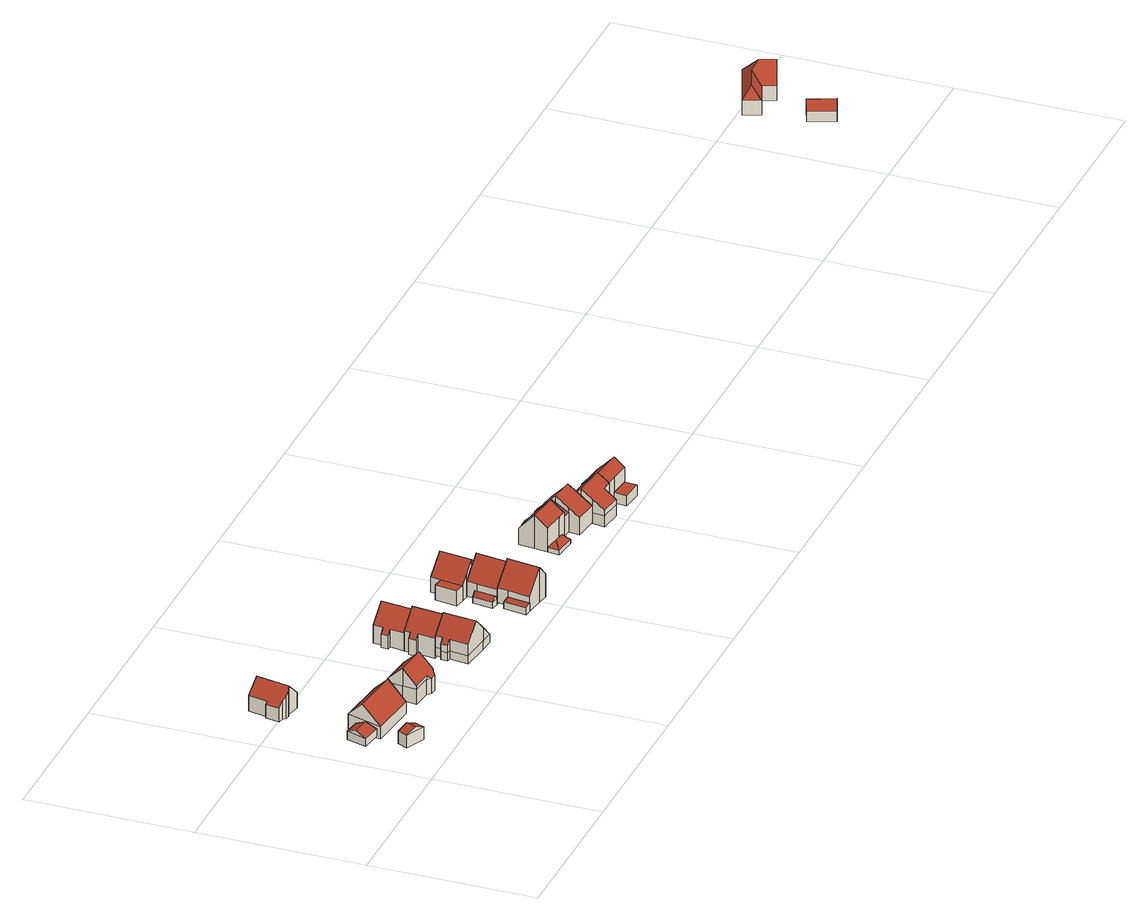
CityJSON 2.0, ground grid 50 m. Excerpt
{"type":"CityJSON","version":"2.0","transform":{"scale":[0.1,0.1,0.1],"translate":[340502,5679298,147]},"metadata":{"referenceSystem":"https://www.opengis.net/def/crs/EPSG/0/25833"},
"CityObjects":{
"building1":{"type":"Building","attributes":{"Dachtyp_tdc":"tdcGableRoof","Gemeindeschluessel":14729160,"Dachneigung":23.95,"QualitaetDacherkennung":62,"Geometrietyp2DReferenz":"3000","function":"31001_9998","roofType":"3100","measuredHeight":5.36},"geometry":[{"type":"MultiSurface","lod":"2","boundaries":[[[0,1,2,3]],[[1,4,5,2]],[[4,6,7,5]],[[6,0,3,7]],[[4,1,8]],[[0,6,9]],[[1,0,9,8]],[[6,4,8,9]],[[3,2,5,7]]],"semantics":{"surfaces":[{"type":"WallSurface"},{"type":"RoofSurface"},{"type":"GroundSurface"}],"values":[0,0,0,0,0,0,1,1,2]}}]},
"building2":{"type":"Building","attributes":{"Dachtyp_tdc":"tdcGableRoof","Gemeindeschluessel":14729160,"Dachneigung":22.24,"QualitaetDacherkennung":68,"Geometrietyp2DReferenz":"3000","function":"31001_9998","roofType":"3100","measuredHeight":3.77},"geometry":[{"type":"MultiSurface","lod":"2","boundaries":[[[10,11,12,13]],[[11,14,15,12]],[[14,16,17,15]],[[16,10,13,17]],[[14,11,18]],[[10,16,19]],[[11,10,19,18]],[[16,14,18,19]],[[13,12,15,17]]],"semantics":{"surfaces":[{"type":"WallSurface"},{"type":"RoofSurface"},{"type":"GroundSurface"}],"values":[0,0,0,0,0,0,1,1,2]}}]},
"building3":{"type":"Building","attributes":{"Dachtyp_tdc":"tdcGableRoof","Gemeindeschluessel":14729160,"Dachneigung":44.88,"QualitaetDacherkennung":91,"Geometrietyp2DReferenz":"3000","function":"31001_9998","roofType":"3100","measuredHeight":9.33},"geometry":[{"type":"MultiSurface","lod":"2","boundaries":[[[20,21,22,23]],[[21,24,25,22]],[[24,26,27,25]],[[26,20,23,27]],[[24,21,28]],[[20,26,29]],[[21,20,29,28]],[[26,24,28,29]],[[23,22,25,27]]],"semantics":{"surfaces":[{"type":"WallSurface"},{"type":"RoofSurface"},{"type":"GroundSurface"}],"values":[0,0,0,0,0,0,1,1,2]}}]},
"building4":{"type":"Building","attributes":{"Dachtyp_tdc":"tdcGableRoof","Gemeindeschluessel":14729160,"Dachneigung":45.05,"QualitaetDacherkennung":82,"Geometrietyp2DReferenz":"3000","function":"31001_9998","roofType":"3100","measuredHeight":9.06},"geometry":[{"type":"MultiSurface","lod":"2","boundaries":[[[30,31,32,33]],[[31,34,35,32]],[[34,36,37,35]],[[36,38,39,37]],[[38,40,41,39]],[[40,42,43,41]],[[42,44,45,43]],[[44,46,47,45]],[[46,48,49,47]],[[48,50,51,49]],[[50,52,53,51]],[[52,54,55,53]],[[54,56,57,55]],[[56,30,33,57]],[[52,50,48,46,44,42,40,38,36]],[[36,34,31,30,56,54,52]],[[33,32,35,37,39,41,43,45,47,49,51,53,55,57]]],"semantics":{"surfaces":[{"type":"WallSurface"},{"type":"RoofSurface"},{"type":"GroundSurface"}],"values":[0,0,0,0,0,0,0,0,0,0,0,0,0,0,1,1,2]}}]},
"building5":{"type":"Building","attributes":{"Dachtyp_tdc":"tdcFreeFormRoof","Gemeindeschluessel":14729160,"Dachneigung":45.62,"QualitaetDacherkennung":88,"Geometrietyp2DReferenz":"3000","function":"31001_9998","roofType":"5000","measuredHeight":10.18},"geometry":[{"type":"MultiSurface","lod":"2","boundaries":[[[58,59,60,61]],[[59,62,63,60]],[[62,64,65,63]],[[64,66,67,65]],[[66,68,69,67]],[[68,70,71,69]],[[70,72,73,71]],[[72,74,75,73]],[[74,76,77,75]],[[76,58,61,77]],[[78,79,80,81,82,83,66,64]],[[80,84,85,81]],[[72,81,85,74]],[[74,85,84,76]],[[76,84,80,58]],[[62,78,64]],[[68,83,82,70]],[[66,83,68]],[[70,82,81,72]],[[58,80,79,59]],[[59,79,78,62]],[[61,60,63,65,67,69,71,73,75,77]]],"semantics":{"surfaces":[{"type":"WallSurface"},{"type":"RoofSurface"},{"type":"GroundSurface"}],"values":[0,0,0,0,0,0,0,0,0,0,1,1,0,0,0,0,0,0,0,0,0,2]}}]},
"building6":{"type":"Building","attributes":{"Dachtyp_tdc":"tdcFreeFormRoof","Gemeindeschluessel":14729160,"Dachneigung":46.13,"QualitaetDacherkennung":64,"Geometrietyp2DReferenz":"3000","function":"31001_9998","roofType":"5000","measuredHeight":11.19},"geometry":[{"type":"MultiSurface","lod":"2","boundaries":[[[86,87,88,89]],[[87,90,91,88]],[[90,92,93,91]],[[92,94,95,93]],[[94,96,97,95]],[[96,98,99,97]],[[98,100,101,99]],[[100,102,103,101]],[[102,104,105,103]],[[104,106,107,105]],[[106,108,109,107]],[[108,86,89,109]],[[90,87,86,108,110,111,112,113]],[[114,115,116,117,118,119,112,111]],[[92,113,112,119,94]],[[94,119,118,96]],[[96,118,117,98]],[[98,117,116,100]],[[100,116,115,102]],[[102,115,114,104]],[[104,114,111,110,106]],[[90,113,92]],[[106,110,108]],[[89,88,91,93,95,97,99,101,103,105,107,109]]],"semantics":{"surfaces":[{"type":"WallSurface"},{"type":"RoofSurface"},{"type":"GroundSurface"}],"values":[0,0,0,0,0,0,0,0,0,0,0,0,1,1,0,0,0,0,0,0,0,0,0,2]}}]},
"building7":{"type":"Building","attributes":{"Dachtyp_tdc":"tdcGableRoof","Gemeindeschluessel":14729160,"Dachneigung":48.29,"QualitaetDacherkennung":89,"Geometrietyp2DReferenz":"3000","function":"31001_9998","roofType":"3100","measuredHeight":11.6},"geometry":[{"type":"MultiSurface","lod":"2","boundaries":[[[120,121,122,123]],[[121,124,125,122]],[[124,126,127,125]],[[126,128,129,127]],[[128,130,131,129]],[[130,132,133,131]],[[132,134,135,133]],[[134,136,137,135]],[[136,138,139,137]],[[138,120,123,139]],[[134,132,130,128]],[[128,126,124,121,120,138,136,134]],[[123,122,125,127,129,131,133,135,137,139]]],"semantics":{"surfaces":[{"type":"WallSurface"},{"type":"RoofSurface"},{"type":"GroundSurface"}],"values":[0,0,0,0,0,0,0,0,0,0,1,1,2]}}]},
"building8":{"type":"Building","attributes":{"Dachtyp_tdc":"tdcFreeFormRoof","Gemeindeschluessel":14729160,"Dachneigung":46.73,"QualitaetDacherkennung":86,"Geometrietyp2DReferenz":"3000","function":"31001_9998","roofType":"5000","measuredHeight":10.69},"geometry":[{"type":"MultiSurface","lod":"2","boundaries":[[[140,141,131,142]],[[141,143,127,131]],[[143,144,145,127]],[[144,146,147,145]],[[146,148,149,147]],[[148,150,151,149]],[[150,152,153,151]],[[152,140,142,153]],[[141,140,154,155]],[[155,154,152,150,148,146,144,143]],[[143,141,155]],[[140,152,154]],[[142,131,127,145,147,149,151,153]]],"semantics":{"surfaces":[{"type":"WallSurface"},{"type":"RoofSurface"},{"type":"GroundSurface"}],"values":[0,0,0,0,0,0,0,0,1,1,0,0,2]}}]},
"building9":{"type":"Building","attributes":{"Gemeindeschluessel":14729160,"Geometrietyp2DReferenz":"3000","function":"31001_9998","roofType":"9999"},"children":["building9-1","building9-2"]},
"building9-1":{"type":"BuildingPart","attributes":{"Dachtyp_tdc":"tdcPolyFlatRoof","Dachneigung":10.26,"QualitaetDacherkennung":65,"Geometrietyp2DReferenz":"3000","roofType":"2100","measuredHeight":2.65},"parents":["building9"],"geometry":[{"type":"MultiSurface","lod":"2","boundaries":[[[156,157,158,159]],[[157,160,161,158]],[[160,162,163,161]],[[162,160,157,156]],[[159,158,161,163]],[[159,163,162,156]]],"semantics":{"surfaces":[{"type":"WallSurface"},{"type":"RoofSurface"},{"type":"GroundSurface"},{"type":"ClosureSurface"}],"values":[0,0,0,1,2,3]}}]},
"building9-2":{"type":"BuildingPart","attributes":{"Dachtyp_tdc":"tdcGableRoof","Dachneigung":46.7,"QualitaetDacherkennung":80,"Geometrietyp2DReferenz":"3000","roofType":"3100","measuredHeight":10.81},"parents":["building9"],"geometry":[{"type":"MultiSurface","lod":"2","boundaries":[[[164,165,166,167]],[[165,168,169,166]],[[168,170,171,169]],[[170,172,173,171]],[[172,174,175,173]],[[174,176,177,175]],[[176,178,179,177]],[[178,180,181,179]],[[180,182,156,159,181]],[[183,164,167,163,162]],[[180,178,176,174,172,170,168,165]],[[165,164,183,182,180]],[[167,166,169,171,173,175,177,179,181,159,163]],[[183,162,156,182]],[[162,163,159,156]]],"semantics":{"surfaces":[{"type":"WallSurface"},{"type":"RoofSurface"},{"type":"GroundSurface"},{"type":"ClosureSurface"}],"values":[0,0,0,0,0,0,0,0,0,0,1,1,2,0,3]}}]},
"building10":{"type":"Building","attributes":{"Gemeindeschluessel":14729160,"Geometrietyp2DReferenz":"3000","function":"31001_9998","roofType":"9999"},"children":["building10-1","building10-2"]},
"building10-1":{"type":"BuildingPart","attributes":{"Dachtyp_tdc":"tdcGableRoof","Dachneigung":47.19,"QualitaetDacherkennung":82,"Geometrietyp2DReferenz":"3000","roofType":"3100","measuredHeight":10.82},"parents":["building10"],"geometry":[{"type":"MultiSurface","lod":"2","boundaries":[[[184,185,186,187]],[[185,188,189,186]],[[188,190,191,189]],[[190,192,193,191]],[[192,194,195,193]],[[194,196,197,195]],[[196,198,199,197]],[[198,200,201,199]],[[200,202,203,201]],[[202,204,205,206,203]],[[207,184,187,208,209]],[[202,200,198,196,194,192,190,188,185]],[[185,184,207,204,202]],[[187,186,189,191,193,195,197,199,201,203,206,208]],[[209,205,204,207]],[[209,208,206,205]]],"semantics":{"surfaces":[{"type":"WallSurface"},{"type":"RoofSurface"},{"type":"GroundSurface"},{"type":"ClosureSurface"}],"values":[0,0,0,0,0,0,0,0,0,0,0,1,1,2,0,3]}}]},
"building10-2":{"type":"BuildingPart","attributes":{"Dachtyp_tdc":"tdcFreeFormRoof","Dachneigung":51.88,"QualitaetDacherkennung":31,"Geometrietyp2DReferenz":"3000","roofType":"5000","measuredHeight":3.28},"parents":["building10"],"geometry":[{"type":"MultiSurface","lod":"2","boundaries":[[[205,210,211,206]],[[210,212,213,211]],[[212,209,208,213]],[[214,209,212]],[[215,214,212,210]],[[215,210,205]],[[214,215,205,209]],[[206,211,213,208]],[[206,208,209,205]]],"semantics":{"surfaces":[{"type":"WallSurface"},{"type":"RoofSurface"},{"type":"GroundSurface"},{"type":"ClosureSurface"}],"values":[0,0,0,0,1,0,1,2,3]}}]},
"building11":{"type":"Building","attributes":{"Gemeindeschluessel":14729160,"Geometrietyp2DReferenz":"3000","function":"31001_9998","roofType":"9999"},"children":["building11-1","building11-2"]},
"building11-1":{"type":"BuildingPart","attributes":{"Dachtyp_tdc":"tdcPolyFlatRoof","Dachneigung":0,"QualitaetDacherkennung":58,"Geometrietyp2DReferenz":"3000","roofType":"1000","measuredHeight":4.63},"parents":["building11"],"geometry":[{"type":"MultiSurface","lod":"2","boundaries":[[[216,217,218,219]],[[217,220,221,218]],[[220,222,223,221]],[[222,220,217,216]],[[219,218,221,223]],[[219,223,222,216]]],"semantics":{"surfaces":[{"type":"WallSurface"},{"type":"RoofSurface"},{"type":"GroundSurface"},{"type":"ClosureSurface"}],"values":[0,0,0,1,2,3]}}]},
"building11-2":{"type":"BuildingPart","attributes":{"Dachtyp_tdc":"tdcGableRoof","Dachneigung":46.75,"QualitaetDacherkennung":84,"Geometrietyp2DReferenz":"3000","roofType":"3100","measuredHeight":10.24},"parents":["building11"],"geometry":[{"type":"MultiSurface","lod":"2","boundaries":[[[224,225,223,222]],[[224,226,227,225]],[[226,228,229,227]],[[228,230,231,229]],[[230,232,233,231]],[[232,234,235,233]],[[234,236,237,235]],[[236,238,239,237]],[[238,240,241,239]],[[240,242,243,241]],[[242,216,219,243]],[[240,238,236,234,232,230,228,226]],[[226,224,222,216,242,240]],[[223,225,227,229,231,233,235,237,239,241,243,219]],[[222,223,219,216]]],"semantics":{"surfaces":[{"type":"WallSurface"},{"type":"RoofSurface"},{"type":"GroundSurface"},{"type":"ClosureSurface"}],"values":[0,0,0,0,0,0,0,0,0,0,0,1,1,2,3]}}]},
"building12":{"type":"Building","attributes":{"Gemeindeschluessel":14729160,"Geometrietyp2DReferenz":"3000","function":"31001_9998","roofType":"9999"},"children":["building12-1","building12-2"]},
"building12-1":{"type":"BuildingPart","attributes":{"Dachtyp_tdc":"tdcGableRoof","Dachneigung":47.04,"QualitaetDacherkennung":76,"Geometrietyp2DReferenz":"3000","roofType":"3100","measuredHeight":10.33},"parents":["building12"],"geometry":[{"type":"MultiSurface","lod":"2","boundaries":[[[244,245,246,247]],[[245,248,249,246]],[[248,250,251,249]],[[250,252,253,251]],[[252,254,255,253]],[[254,256,257,258,255]],[[259,260,261,262,263]],[[260,264,265,261]],[[264,266,267,265]],[[266,244,247,267]],[[260,259,256,254,252]],[[252,250,248,245,244,266,264,260]],[[247,246,249,251,253,255,258,262,261,265,267]],[[263,257,256,259]],[[263,262,258,257]]],"semantics":{"surfaces":[{"type":"WallSurface"},{"type":"RoofSurface"},{"type":"GroundSurface"},{"type":"ClosureSurface"}],"values":[0,0,0,0,0,0,0,0,0,0,1,1,2,0,3]}}]},
"building12-2":{"type":"BuildingPart","attributes":{"Dachtyp_tdc":"tdcFreeFormRoof","Dachneigung":47.7,"QualitaetDacherkennung":23,"Geometrietyp2DReferenz":"3000","roofType":"5000","measuredHeight":3.25},"parents":["building12"],"geometry":[{"type":"MultiSurface","lod":"2","boundaries":[[[257,268,269,258]],[[268,270,271,269]],[[270,263,262,271]],[[272,263,270]],[[273,272,270,268]],[[273,268,257]],[[272,273,257,263]],[[258,269,271,262]],[[258,262,263,257]]],"semantics":{"surfaces":[{"type":"WallSurface"},{"type":"RoofSurface"},{"type":"GroundSurface"},{"type":"ClosureSurface"}],"values":[0,0,0,1,1,1,1,2,3]}}]},
"building13":{"type":"Building","attributes":{"Gemeindeschluessel":14729160,"Geometrietyp2DReferenz":"3000","function":"31001_9998","roofType":"9999"},"children":["building13-1","building13-2"]},
"building13-1":{"type":"BuildingPart","attributes":{"Dachtyp_tdc":"tdcGableRoof","Dachneigung":28.45,"QualitaetDacherkennung":94,"Geometrietyp2DReferenz":"3000","roofType":"3100","measuredHeight":8.88},"parents":["building13"],"geometry":[{"type":"MultiSurface","lod":"2","boundaries":[[[274,275,276]],[[277,278,279,280]],[[278,281,282,279]],[[281,283,284,282]],[[283,285,286,284]],[[281,278,277,287,288]],[[288,289,290,274,285,283,281]],[[276,291,292,293,280,279,282,284,286]],[[289,294,290]],[[291,276,275,294]],[[294,275,274,290]],[[292,291,294,289,288]],[[277,280,293,287]],[[287,293,292,288]],[[285,274,276,286]]],"semantics":{"surfaces":[{"type":"WallSurface"},{"type":"RoofSurface"},{"type":"GroundSurface"},{"type":"ClosureSurface"}],"values":[0,0,0,0,0,1,1,2,0,3,3,3,3,3,3]}}]},
"building13-2":{"type":"BuildingPart","attributes":{"Dachtyp_tdc":"tdcGableRoof","Dachneigung":33.74,"QualitaetDacherkennung":67,"Geometrietyp2DReferenz":"3000","roofType":"3100","measuredHeight":10.21},"parents":["building13"],"geometry":[{"type":"MultiSurface","lod":"2","boundaries":[[[295,296,297,298]],[[296,299,300,297]],[[299,301,302,300]],[[301,303,304,302]],[[303,305,306,304]],[[305,307,308,306]],[[307,309,277,280,308]],[[275,310,311,276]],[[310,295,298,311]],[[312,309,307,305,303,301]],[[301,299,296,295,310,275,294,289,312]],[[298,297,300,302,304,306,308,280,293,292,291,276,311]],[[287,277,309,312]],[[293,280,277,287]],[[289,288,287,312]],[[275,276,291,294]],[[294,291,292,288,289]],[[288,292,293,287]]],"semantics":{"surfaces":[{"type":"WallSurface"},{"type":"RoofSurface"},{"type":"GroundSurface"},{"type":"ClosureSurface"}],"values":[0,0,0,0,0,0,0,0,0,1,1,2,0,3,0,3,3,3]}}]},
"building14":{"type":"Building","attributes":{"Dachtyp_tdc":"tdcFreeFormRoof","Gemeindeschluessel":14729160,"Dachneigung":47.02,"QualitaetDacherkennung":61,"Geometrietyp2DReferenz":"3000","function":"31001_9998","roofType":"5000","measuredHeight":10.09},"geometry":[{"type":"MultiSurface","lod":"2","boundaries":[[[313,314,315,316]],[[314,317,318,315]],[[317,319,320,318]],[[319,321,322,320]],[[321,323,324,322]],[[323,325,326,324]],[[325,327,328,326]],[[327,329,330,328]],[[329,331,332,330]],[[331,333,334,332]],[[333,335,336,334]],[[335,337,338,336]],[[337,313,316,338]],[[339,340,341,342,343,344,345,346]],[[347,348,337,335,349,350,351,342,341]],[[327,343,342,351,329]],[[329,351,350,331]],[[331,350,349,333]],[[333,349,335]],[[313,348,347,314]],[[314,347,341,340,317]],[[337,348,313]],[[321,346,345,323]],[[319,339,346,321]],[[323,345,344,325]],[[325,344,343,327]],[[317,340,339,319]],[[316,315,318,320,322,324,326,328,330,332,334,336,338]]],"semantics":{"surfaces":[{"type":"WallSurface"},{"type":"RoofSurface"},{"type":"GroundSurface"}],"values":[0,0,0,0,0,0,0,0,0,0,0,0,0,1,1,0,0,0,0,0,0,0,0,0,0,0,0,2]}}]},
"building15":{"type":"Building","attributes":{"Gemeindeschluessel":14729160,"Geometrietyp2DReferenz":"3000","function":"31001_9998","roofType":"9999"},"children":["building15-1","building15-2"]},
"building15-1":{"type":"BuildingPart","attributes":{"Dachtyp_tdc":"tdcPolyFlatRoof","Dachneigung":0,"QualitaetDacherkennung":0,"Geometrietyp2DReferenz":"3000","roofType":"9999","measuredHeight":3.26},"parents":["building15"],"geometry":[{"type":"MultiSurface","lod":"2","boundaries":[[[352,353,354,355]],[[355,354,356,357]],[[354,353,358,356]],[[353,352,359,358]],[[357,356,358,359]],[[357,359,352,355]]],"semantics":{"surfaces":[{"type":"RoofSurface"},{"type":"WallSurface"},{"type":"GroundSurface"},{"type":"ClosureSurface"}],"values":[0,1,1,1,2,3]}}]},
"building15-2":{"type":"BuildingPart","attributes":{"Dachtyp_tdc":"tdcGableRoof","Dachneigung":46.4,"QualitaetDacherkennung":76,"Geometrietyp2DReferenz":"3000","roofType":"3100","measuredHeight":10.23},"parents":["building15"],"geometry":[{"type":"MultiSurface","lod":"2","boundaries":[[[360,361,362,363]],[[361,364,365,362]],[[364,366,367,365]],[[366,368,369,367]],[[368,370,371,369]],[[370,372,355,357,371]],[[373,340,374,359,352]],[[340,375,376,374]],[[375,347,377,376]],[[347,378,379,377]],[[378,360,363,379]],[[375,340,373,372,370]],[[370,368,366,364,361,360,378,347,375]],[[363,362,365,367,369,371,357,359,374,376,377,379]],[[352,355,372,373]],[[352,359,357,355]]],"semantics":{"surfaces":[{"type":"WallSurface"},{"type":"RoofSurface"},{"type":"GroundSurface"},{"type":"ClosureSurface"}],"values":[0,0,0,0,0,0,0,0,0,0,0,1,1,2,0,3]}}]},
"building16":{"type":"Building","attributes":{"Dachtyp_tdc":"tdcPolyFlatRoof","Gemeindeschluessel":14729160,"Dachneigung":0,"QualitaetDacherkennung":90,"Geometrietyp2DReferenz":"3000","function":"31001_9998","roofType":"1000","measuredHeight":3.12},"geometry":[{"type":"MultiSurface","lod":"2","boundaries":[[[380,381,382,383]],[[381,384,385,382]],[[384,386,387,385]],[[386,380,383,387]],[[386,384,381,380]],[[383,382,385,387]]],"semantics":{"surfaces":[{"type":"WallSurface"},{"type":"RoofSurface"},{"type":"GroundSurface"}],"values":[0,0,0,0,1,2]}}]},
"building17":{"type":"Building","attributes":{"Dachtyp_tdc":"tdcFreeFormRoof","Gemeindeschluessel":14729160,"Dachneigung":52.05,"QualitaetDacherkennung":12,"Geometrietyp2DReferenz":"3000","function":"31001_9998","roofType":"5000","measuredHeight":10.32},"geometry":[{"type":"MultiSurface","lod":"2","boundaries":[[[388,389,390,391]],[[389,392,393,390]],[[392,394,395,393]],[[394,396,397,395]],[[396,398,399,397]],[[398,388,391,399]],[[400,401,398,396]],[[402,403,400,396,394]],[[402,394,392]],[[403,402,392,389]],[[401,400,403,389,388]],[[401,388,398]],[[391,390,393,395,397,399]]],"semantics":{"surfaces":[{"type":"WallSurface"},{"type":"RoofSurface"},{"type":"GroundSurface"}],"values":[0,0,0,0,0,0,1,1,0,1,1,1,2]}}]}
},
"vertices":[
[10,75,120],[25,106,120],[25,106,81],[10,75,81],[83,78,120],[83,78,81],[70,48,120],[70,48,81],[54,92,134],[40,61,134],
[64,183,89],[1,192,90],[1,192,66],[64,183,66],[20,252,92],[20,252,66],[71,246,91],[71,246,66],[12,224,103],[68,217,103],
[216,155,98],[63,172,98],[63,172,61],[216,155,61],[74,270,113],[74,270,61],[227,253,113],[227,253,61],[69,228,154],[223,211,154],
[153,504,108],[141,445,108],[141,445,59],[153,504,59],[101,454,149],[101,454,59],[100,453,149],[100,453,59],[89,450,140],[89,450,59],[77,452,127],[77,452,59],[68,460,117],[68,460,59],[53,464,101],[53,464,59],[61,506,101],[61,506,59],[68,504,108],[68,504,59],[80,563,108],[80,563,59],[120,555,149],[120,555,59],[168,545,101],[168,545,59],[160,503,101],[160,503,59],
[382,181,105],[378,138,105],[378,138,58],[382,181,58],[375,138,105],[375,138,58],[364,129,105],[364,129,58],[346,131,105],[346,131,58],[337,142,105],[337,142,58],[278,148,105],[278,148,58],[282,191,105],[282,191,58],[287,237,105],[287,237,58],[387,226,105],[387,226,58],[375,138,116],[378,138,116],[382,181,160],[282,191,160],[278,148,115],[337,142,116],[387,226,115],[287,237,115],
[677,152,78],[673,115,78],[673,115,52],[677,152,52],[670,84,78],[670,84,52],[630,88,78],[630,88,52],[541,98,78],[541,98,52],[548,155,78],[548,155,52],[536,156,78],[536,156,52],[538,177,78],[538,177,52],[550,176,78],[550,176,52],[552,198,78],[552,198,52],[640,189,78],[640,189,52],[680,185,78],[680,185,52],[640,189,120],[598,193,164],[587,93,164],[630,88,120],[552,198,114],[550,176,114],[538,177,101],[536,156,101],[548,155,114],[541,98,114],
[545,252,92],[548,275,92],[548,275,42],[545,252,42],[560,274,105],[560,274,42],[562,293,105],[562,293,42],[609,288,158],[609,288,42],[650,283,111],[650,283,42],[640,189,111],[640,189,42],[599,193,158],[599,193,42],[552,198,105],[552,198,42],[558,251,105],[558,251,42],
[660,378,103],[650,283,103],[660,378,42],[562,293,98],[567,336,98],[567,336,42],[554,337,84],[554,337,42],[556,358,84],[556,358,42],[569,357,98],[569,357,42],[572,387,98],[572,387,42],[620,382,149],[610,288,149],
[883,49,68],[862,52,64],[862,52,42],[883,49,42],[871,120,64],[871,120,42],[892,117,68],[892,117,42],
[897,149,88],[955,142,150],[955,142,42],[897,149,42],[986,137,114],[986,137,42],[981,104,114],[981,104,42],[993,102,101],[993,102,42],[990,78,101],[990,78,42],[978,80,114],[978,80,42],[972,37,114],[972,37,42],[941,42,150],[941,42,42],[883,49,88],[892,117,88],
[910,243,83],[964,236,143],[964,236,35],[910,243,35],[979,234,127],[979,234,35],[999,231,104],[999,231,35],[994,201,104],[994,201,35],[1007,199,90],[1007,199,35],[1004,176,90],[1004,176,35],[991,178,104],[991,178,35],[986,137,104],[986,137,35],[951,142,143],[951,142,35],[897,149,83],[897,149,53],[897,149,35],[905,212,83],[905,212,35],[905,212,53],
[873,153,53],[873,153,35],[882,215,53],[882,215,35],[894,213,68],[885,151,68],
[887,246,79],[856,251,79],[856,251,32],[887,246,32],[865,318,79],[865,318,32],[896,314,79],[896,314,32],
[901,345,79],[901,345,32],[953,338,135],[953,338,32],[992,333,90],[992,333,32],[988,303,90],[988,303,32],[1008,301,68],[1008,301,32],[1005,277,68],[1005,277,32],[985,280,90],[985,280,32],[979,234,90],[979,234,32],[939,239,135],[939,239,32],[910,243,103],[910,243,32],
[1275,221,67],[1297,219,67],[1297,219,31],[1275,221,31],[1296,205,82],[1296,205,31],[1323,202,82],[1323,202,31],[1318,153,135],[1318,153,31],[1314,113,105],[1314,113,31],[1286,116,105],[1286,116,45],[1286,116,31],[1218,124,105],[1222,164,135],[1222,164,31],[1218,124,31],[1218,124,45],[1228,213,82],[1228,213,31],[1273,208,82],[1273,208,31],
[1282,82,45],[1282,82,31],[1214,89,45],[1214,89,31],[1234,105,64],[1267,101,64],
[1353,214,66],[1353,214,65],[1353,214,30],[1342,110,90],[1314,113,90],[1314,113,30],[1342,110,30],[1319,166,119],[1319,166,30],[1323,202,81],[1323,202,30],[1351,199,81],[1351,199,30],[1346,150,112],[1347,163,119],[1348,169,112],[1352,199,81],[1352,199,30],[1347,163,30],[1346,150,30],[1352,199,80],
[1373,197,80],[1425,191,80],[1425,191,30],[1373,197,30],[1421,151,122],[1421,151,30],[1420,142,132],[1420,142,30],[1415,102,106],[1415,102,30],[1411,68,83],[1411,68,30],[1338,76,83],[1338,76,30],[1342,110,106],[1374,212,65],[1374,212,30],[1346,150,132],
[1487,144,61],[1518,141,61],[1518,141,27],[1487,144,27],[1509,56,61],[1509,56,27],[1478,59,61],[1478,59,27],[1474,22,61],[1474,22,27],[1407,30,61],[1407,30,27],[1411,67,61],[1411,67,27],[1411,68,61],[1411,68,27],[1415,102,61],[1415,102,27],[1421,151,61],[1421,151,27],[1467,146,61],[1467,146,27],[1468,158,61],[1468,158,27],[1488,156,61],[1488,156,27],[1478,59,104],[1509,56,104],[1512,90,128],[1415,101,128],[1411,68,105],[1411,67,104],[1407,30,78],[1474,22,78],[1518,141,73],[1487,144,73],[1467,146,74],[1421,151,74],[1415,102,127],
[1539,53,58],[1535,15,58],[1600,8,58],[1604,46,58],[1600,8,26],[1604,46,26],[1535,15,26],[1539,53,26],
[1549,151,59],[1569,149,59],[1569,149,26],[1549,151,26],[1568,136,73],[1568,136,26],[1613,131,73],[1613,131,26],[1609,90,116],[1609,90,26],[1608,78,128],[1608,78,26],[1604,46,104],[1539,53,104],[1509,56,26],[1512,89,128],[1512,89,26],[1518,141,26],[1548,138,73],[1548,138,26],
[3786,258,35],[3720,233,35],[3720,233,3],[3786,258,3],[3690,310,35],[3690,310,3],[3754,335,35],[3754,335,3],
[3654,484,53],[3811,544,53],[3811,544,7],[3654,484,7],[3845,456,53],[3845,456,7],[3761,424,53],[3761,424,7],[3746,463,53],[3746,463,7],[3673,435,53],[3673,435,7],[3761,497,87],[3688,469,87],[3803,440,111],[3785,486,111]
]}
